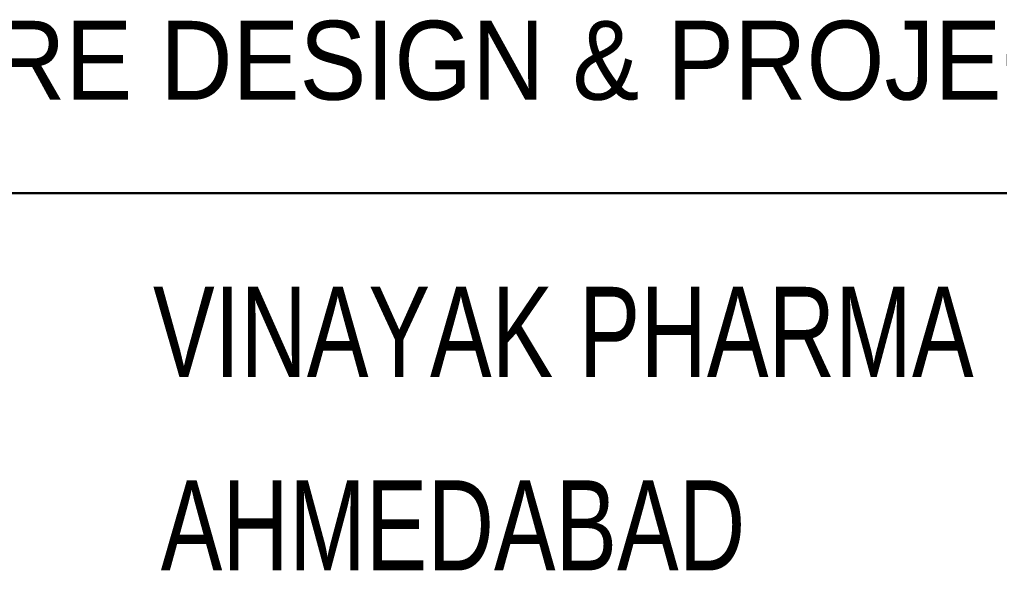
# Model space of a CAD drawing. Header units: inches. Extents: x 683042 to 921062, y -316188 to -5771.
# Drawn here: x 859215 to 860343, y -87702 to -87068 of the extents above; entities that cross this region are included whole.
import ezdxf
from ezdxf.enums import TextEntityAlignment as Align

# ---------------------------------------------------------------- set-up
doc = ezdxf.new("R2010")
doc.units = ezdxf.units.IN
doc.header["$MEASUREMENT"] = 0
doc.layers.add('R-text', color=7, linetype='Continuous', lineweight=30)
doc.styles.add('style1', font='', dxfattribs={"height": 0.2})
doc.styles.add('style3', font='swisscl.ttf', dxfattribs={"height": 0.21})
doc.styles.get('style1').set_extended_font_data('Swis721 BT')

# ---------------------------------------------------------------- blocks, each defined once
blk = doc.blocks.new('DRYG')
at = {"color": 1, "lineweight": 30}
blk.add_lwpolyline([(2022058.1, -489012), (2025058.1, -489012)], dxfattribs=at)
at = {"layer": 'R-text', "color": 5, "lineweight": 40, "style": 'style1', "width": 0.849382}
blk.add_text('STRUCTURE DESIGN & PROJECT MANAGEMENT', height=91.079, dxfattribs=at).set_placement((2022182.9, -488904), (2024916.3, -488904), align=Align.FIT)

msp = doc.modelspace()

# ---------------------------------------------------------------- block references
at = {"xscale": 0.997416139838848, "yscale": 0.997416139838848, "zscale": 0.997416139838848}
msp.add_blockref('DRYG', (-1158324.911, 400480.613), dxfattribs=at)

# ---------------------------------------------------------------- texts
at = {"color": 5, "style": 'style3'}
for s, height, p in [('VINAYAK PHARMA', 103.69169, (859368.828, -87479.219)), ('AHMEDABAD', 103.6917, (859377.66, -87701.958))]:
    msp.add_text(s, height=height, dxfattribs=at).set_placement(p)

doc.saveas('drawing.dxf')
